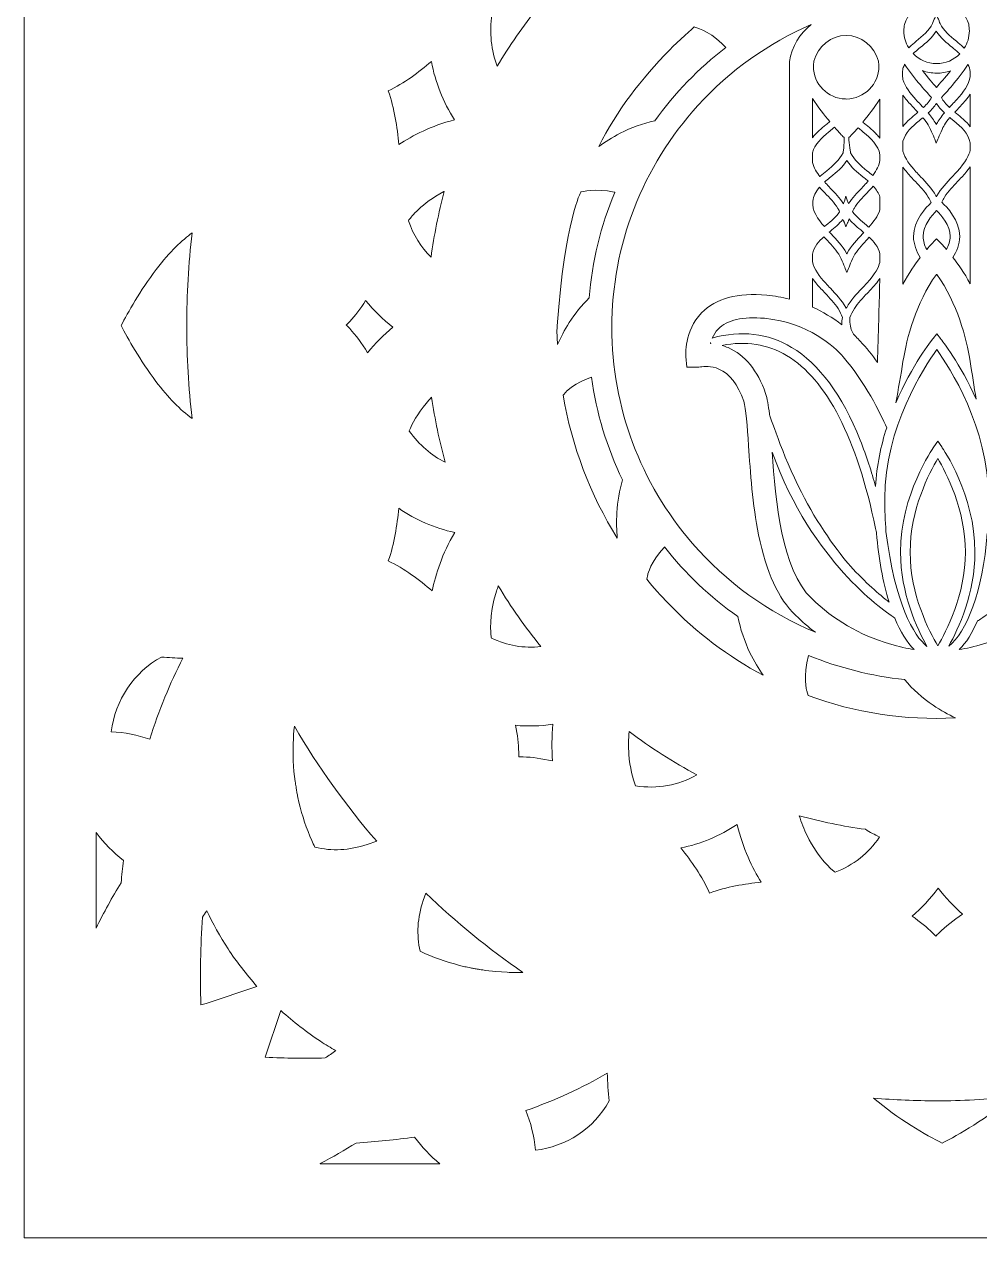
# Model space of a CAD drawing. Header units: millimetres. Extents: x -965 to 732, y -534 to 696.
# Drawn here: x 351.1 to 550.5, y -114.8 to 138.6 of the extents above; entities that cross this region are included whole.
import ezdxf

# ---------------------------------------------------------------- set-up
doc = ezdxf.new("R2010")
doc.units = ezdxf.units.MM
doc.header["$MEASUREMENT"] = 0
doc.layers.add('Layer 10', color=7, linetype='Continuous')

msp = doc.modelspace()

# ---------------------------------------------------------------- linework, layer by layer
at = {"layer": 'Layer 10', "lineweight": 0}
msp.add_lwpolyline([(351.09, 266.09), (351.09, -114.82), (732.01, -114.82), (732.01, 266.09), (351.09, 266.09)], dxfattribs=at)
for points, knots in [([(448.69, 140.69), (448.69, 140.7), (448.7, 140.71), (448.7, 140.73), (450.19, 141.31), (452.35, 141.94), (455.07, 142.16), (456.16, 142.25), (457.25, 142.26), (458.35, 142.2), (455.2, 138.28), (452.34, 134.15), (449.79, 129.85), (448.53, 133.21), (448.16, 136.84), (448.69, 140.69)], [0, 0, 0, 0, 1, 1, 1, 2, 2, 2, 3, 3, 3, 4, 4, 4, 5, 5, 5, 5]), ([(541.52, 143.67), (546.01, 143.33), (547.63, 140.56), (548.21, 138.62), (548.3, 138.17), (548.35, 137.71), (548.35, 137.25), (548.35, 135.92), (547.96, 134.68), (547.3, 133.63), (547.21, 133.71), (547.12, 133.8), (547.03, 133.88), (546.58, 134.29), (546.1, 134.69), (545.64, 135.07), (544.29, 136.19), (543, 137.24), (542.25, 138.82), (542.16, 138.99), (541.89, 139.68), (541.79, 139.93), (541.79, 139.93), (541.46, 140.75), (541.46, 140.75), (541.46, 140.75), (541.13, 139.93), (541.13, 139.93), (541.02, 139.68), (540.74, 139), (540.66, 138.82), (539.9, 137.24), (538.62, 136.19), (537.26, 135.07), (536.8, 134.69), (536.32, 134.29), (535.87, 133.88), (535.81, 133.82), (535.75, 133.77), (535.69, 133.71), (535.06, 134.74), (534.69, 135.95), (534.69, 137.25), (534.69, 137.71), (534.74, 138.17), (534.83, 138.61), (535.41, 140.56), (537.02, 143.33), (541.52, 143.67)], [0, 0, 0, 0, 1, 1, 1, 2, 2, 2, 3, 3, 3, 4, 4, 4, 5, 5, 5, 6, 6, 6, 7, 7, 7, 8, 8, 8, 9, 9, 9, 10, 10, 10, 11, 11, 11, 12, 12, 12, 13, 13, 13, 14, 14, 14, 15, 15, 15, 16, 16, 16, 16]), ([(471.01, 113.08), (474.75, 120.62), (479.9, 127.2), (485.81, 133.31), (487.36, 134.91), (490.94, 138.07), (490.94, 138.07), (490.97, 138.06), (493.84, 137.37), (496.66, 134.64), (496.94, 134.37), (497.22, 134.08), (497.5, 133.78), (491.84, 129.4), (486.86, 124.26), (482.68, 118.46), (480.2, 117.93), (477.78, 117.06), (475.48, 115.87), (473.79, 115), (472.3, 114.03), (471.01, 113.08)], [0, 0, 0, 0, 1, 1, 1, 2, 2, 2, 3, 3, 3, 4, 4, 4, 5, 5, 5, 6, 6, 6, 7, 7, 7, 7]), ([(491.71, 121.67), (498.38, 128.99), (506.44, 134.72), (515.33, 138.57), (512.99, 136.71), (511.3, 133.97), (510.8, 130.82), (510.8, 130.82), (510.78, 130.67), (510.78, 130.67), (510.78, 130.67), (510.78, 81.23), (510.78, 81.23), (509.24, 81.63), (507.67, 81.9), (506.08, 82.05), (500.01, 82.63), (495.43, 81.38), (492.47, 78.35), (488.76, 74.55), (489.18, 69.43), (489.2, 69.21), (489.2, 69.21), (489.4, 67.01), (489.4, 67.01), (489.4, 67.01), (491.6, 67.01), (491.6, 67.01), (491.82, 67.01), (492.01, 67.03), (492.23, 67.06), (492.95, 67.15), (494.43, 67.35), (496.09, 66.62), (498.3, 65.66), (500.03, 63.4), (501.25, 59.89), (501.76, 58.44), (502.01, 54.63), (502.27, 50.6), (502.63, 45.14), (503.07, 38.34), (504.37, 31.96), (505.96, 24.16), (508.48, 18.66), (512.1, 15.16), (513.4, 13.89), (514.78, 12.71), (516.22, 11.63), (506.42, 15.71), (497.59, 22.06), (490.52, 30.24), (479.69, 42.75), (473.73, 58.75), (473.73, 75.28), (473.73, 92.47), (480.11, 108.94), (491.71, 121.67)], [0, 0, 0, 0, 1, 1, 1, 2, 2, 2, 3, 3, 3, 4, 4, 4, 5, 5, 5, 6, 6, 6, 7, 7, 7, 8, 8, 8, 9, 9, 9, 10, 10, 10, 11, 11, 11, 12, 12, 12, 13, 13, 13, 14, 14, 14, 15, 15, 15, 16, 16, 16, 17, 17, 17, 18, 18, 18, 19, 19, 19, 19]), ([(536.62, 132.49), (537.02, 132.87), (537.43, 133.23), (537.83, 133.56), (537.83, 133.56), (538.08, 133.76), (538.08, 133.76), (539.3, 134.77), (540.56, 135.8), (541.45, 137.18), (542.34, 135.8), (543.6, 134.77), (544.83, 133.76), (544.83, 133.76), (545.07, 133.56), (545.07, 133.56), (545.5, 133.21), (545.93, 132.83), (546.35, 132.43), (545.11, 131.18), (543.4, 130.42), (541.52, 130.42), (539.6, 130.42), (537.86, 131.21), (536.62, 132.49)], [0, 0, 0, 0, 1, 1, 1, 2, 2, 2, 3, 3, 3, 4, 4, 4, 5, 5, 5, 6, 6, 6, 7, 7, 7, 8, 8, 8, 8]), ([(522.64, 136.3), (525.8, 136.3), (528.52, 134.04), (529.38, 130.89), (529.43, 130.55), (529.47, 130.2), (529.47, 129.85), (529.47, 126.11), (526.45, 123.07), (522.72, 123.02), (522.72, 123.02), (522.5, 123.03), (522.5, 123.03), (518.8, 123.1), (515.81, 126.13), (515.81, 129.85), (515.81, 130.2), (515.85, 130.55), (515.9, 130.89), (516.76, 134.05), (519.48, 136.3), (522.64, 136.3)], [0, 0, 0, 0, 1, 1, 1, 2, 2, 2, 3, 3, 3, 4, 4, 4, 5, 5, 5, 6, 6, 6, 7, 7, 7, 7]), ([(429.26, 113.5), (428.93, 117.13), (428.37, 121.05), (427.05, 124.72), (430.42, 126.32), (433.41, 128.59), (436.06, 130.84), (436.87, 126.53), (438.48, 122.44), (440.88, 118.65), (436.04, 117.43), (432.14, 115.41), (429.26, 113.5)], [0, 0, 0, 0, 1, 1, 1, 2, 2, 2, 3, 3, 3, 4, 4, 4, 4]), ([(534.84, 130.27), (536.98, 127.09), (539.59, 124.24), (540.46, 123.32), (540.06, 122.62), (539.52, 121.96), (538.75, 121.24), (538.55, 121.45), (538.35, 121.67), (538.16, 121.87), (537.83, 122.21), (537.5, 122.57), (537.18, 122.92), (536, 124.21), (534.91, 125.6), (534.5, 127.07), (534.5, 127.07), (534.22, 128.25), (534.5, 129.4), (534.58, 129.69), (534.7, 129.98), (534.84, 130.27)], [0, 0, 0, 0, 1, 1, 1, 2, 2, 2, 3, 3, 3, 4, 4, 4, 5, 5, 5, 6, 6, 6, 7, 7, 7, 7]), ([(545.72, 122.92), (545.4, 122.57), (545.07, 122.21), (544.74, 121.87), (544.56, 121.67), (544.37, 121.47), (544.18, 121.28), (543.44, 121.97), (542.91, 122.62), (542.52, 123.3), (543.38, 124.22), (545.96, 127.06), (548.07, 130.24), (548.32, 129.75), (548.47, 129.27), (548.53, 128.76), (548.53, 128.76), (548.53, 127.74), (548.53, 127.74), (548.32, 126.01), (547.08, 124.41), (545.72, 122.92)], [0, 0, 0, 0, 1, 1, 1, 2, 2, 2, 3, 3, 3, 4, 4, 4, 5, 5, 5, 6, 6, 6, 7, 7, 7, 7]), ([(541.52, 128.42), (542.52, 128.42), (543.49, 128.59), (544.39, 128.9), (543.27, 127.46), (542.2, 126.24), (541.49, 125.45), (540.77, 126.25), (539.68, 127.49), (538.54, 128.94), (539.47, 128.6), (540.47, 128.42), (541.52, 128.42)], [0, 0, 0, 0, 1, 1, 1, 2, 2, 2, 3, 3, 3, 4, 4, 4, 4]), ([(519.21, 118.29), (518.95, 118.07), (518.67, 117.84), (518.41, 117.62), (517.95, 117.24), (517.47, 116.85), (517.02, 116.44), (516.47, 115.94), (516.01, 115.44), (515.61, 114.94), (515.61, 114.94), (515.61, 123.15), (515.61, 123.15), (516.75, 121.36), (518.09, 119.63), (519.21, 118.29)], [0, 0, 0, 0, 1, 1, 1, 2, 2, 2, 3, 3, 3, 4, 4, 4, 5, 5, 5, 5]), ([(526.11, 118.19), (527.21, 119.52), (528.53, 121.23), (529.67, 123.02), (529.67, 123.02), (529.67, 114.83), (529.67, 114.83), (529.26, 115.37), (528.76, 115.9), (528.18, 116.44), (527.73, 116.85), (527.25, 117.24), (526.79, 117.62), (526.57, 117.81), (526.34, 118), (526.11, 118.19)], [0, 0, 0, 0, 1, 1, 1, 2, 2, 2, 3, 3, 3, 4, 4, 4, 5, 5, 5, 5]), ([(534.5, 117.31), (534.5, 117.31), (534.5, 123.81), (534.5, 123.81), (534.75, 123.46), (535.03, 123.1), (535.34, 122.73), (535.88, 122.08), (536.47, 121.46), (537.05, 120.85), (537.24, 120.66), (537.43, 120.46), (537.62, 120.26), (537.51, 120.17), (537.4, 120.08), (537.29, 119.99), (536.83, 119.61), (536.36, 119.21), (535.91, 118.8), (535.36, 118.3), (534.9, 117.81), (534.5, 117.31)], [0, 0, 0, 0, 1, 1, 1, 2, 2, 2, 3, 3, 3, 4, 4, 4, 5, 5, 5, 6, 6, 6, 7, 7, 7, 7]), ([(543.16, 120.14), (542.47, 119.33), (541.96, 118.6), (541.55, 117.87), (541.52, 117.81), (541.48, 117.75), (541.45, 117.69), (541.42, 117.75), (541.39, 117.81), (541.35, 117.87), (540.95, 118.59), (540.44, 119.31), (539.77, 120.11), (540.5, 120.8), (541.06, 121.44), (541.48, 122.1), (541.91, 121.45), (542.45, 120.82), (543.16, 120.14)], [0, 0, 0, 0, 1, 1, 1, 2, 2, 2, 3, 3, 3, 4, 4, 4, 5, 5, 5, 6, 6, 6, 6]), ([(547.06, 118.8), (546.61, 119.21), (546.14, 119.61), (545.67, 119.99), (545.55, 120.09), (545.43, 120.19), (545.31, 120.29), (545.49, 120.48), (545.68, 120.67), (545.85, 120.85), (546.43, 121.45), (547.02, 122.08), (547.57, 122.73), (547.93, 123.17), (548.25, 123.59), (548.53, 124), (548.53, 124), (548.53, 117.23), (548.53, 117.23), (548.13, 117.75), (547.64, 118.28), (547.06, 118.8)], [0, 0, 0, 0, 1, 1, 1, 2, 2, 2, 3, 3, 3, 4, 4, 4, 5, 5, 5, 6, 6, 6, 7, 7, 7, 7]), ([(545.76, 107.84), (545.44, 107.49), (545.1, 107.14), (544.78, 106.79), (543.63, 105.58), (542.43, 104.32), (541.58, 102.79), (541.55, 102.73), (541.52, 102.67), (541.48, 102.61), (541.45, 102.67), (541.42, 102.73), (541.39, 102.79), (540.53, 104.32), (539.34, 105.58), (538.19, 106.79), (537.87, 107.13), (537.53, 107.49), (537.21, 107.84), (536, 109.17), (534.88, 110.59), (534.5, 112.11), (534.5, 112.11), (534.5, 114.19), (534.5, 114.19), (534.95, 115.94), (536.45, 117.32), (537.86, 118.48), (537.86, 118.48), (538.11, 118.68), (538.11, 118.68), (538.28, 118.82), (538.46, 118.97), (538.64, 119.12), (539.09, 118.59), (539.45, 118.1), (539.76, 117.62), (540.07, 117.13), (540.85, 115.28), (541.12, 114.61), (541.12, 114.61), (541.45, 113.8), (541.45, 113.8), (541.45, 113.8), (541.78, 114.61), (541.78, 114.61), (542.05, 115.28), (542.83, 117.13), (543.14, 117.62), (543.46, 118.11), (543.83, 118.61), (544.29, 119.15), (544.48, 118.99), (544.67, 118.83), (544.86, 118.68), (544.86, 118.68), (545.11, 118.48), (545.11, 118.48), (546.59, 117.25), (548.19, 115.79), (548.53, 113.89), (548.53, 113.89), (548.53, 112.34), (548.53, 112.34), (548.33, 111.28), (547.63, 109.89), (545.76, 107.84)], [0, 0, 0, 0, 1, 1, 1, 2, 2, 2, 3, 3, 3, 4, 4, 4, 5, 5, 5, 6, 6, 6, 7, 7, 7, 8, 8, 8, 9, 9, 9, 10, 10, 10, 11, 11, 11, 12, 12, 12, 13, 13, 13, 14, 14, 14, 15, 15, 15, 16, 16, 16, 17, 17, 17, 18, 18, 18, 19, 19, 19, 20, 20, 20, 21, 21, 21, 22, 22, 22, 22]), ([(518.98, 116.11), (518.98, 116.11), (519.2, 116.3), (519.2, 116.3), (519.53, 116.57), (519.87, 116.85), (520.2, 117.13), (521.18, 116.02), (521.88, 115.3), (521.96, 115.21), (521.96, 115.21), (522.21, 114.95), (522.21, 114.95), (522.33, 114.83), (522.07, 111.98), (521.99, 111.8), (521.23, 110.23), (519.94, 109.17), (518.59, 108.05), (518.13, 107.67), (517.65, 107.28), (517.2, 106.87), (517.19, 106.86), (517.18, 106.85), (517.17, 106.83), (516.55, 107.62), (515.88, 108.64), (515.61, 109.78), (515.61, 109.78), (515.61, 111.8), (515.61, 111.8), (516.05, 113.56), (517.56, 114.94), (518.98, 116.11)], [0, 0, 0, 0, 1, 1, 1, 2, 2, 2, 3, 3, 3, 4, 4, 4, 5, 5, 5, 6, 6, 6, 7, 7, 7, 8, 8, 8, 9, 9, 9, 10, 10, 10, 11, 11, 11, 11]), ([(526.22, 116.11), (527.75, 114.85), (529.38, 113.35), (529.67, 111.39), (529.67, 111.39), (529.67, 110.2), (529.67, 110.2), (529.53, 109.21), (529.04, 108.18), (528.18, 107.03), (527.79, 107.38), (527.37, 107.72), (526.97, 108.05), (525.61, 109.17), (524.33, 110.23), (523.57, 111.8), (523.49, 111.98), (523.12, 114.85), (523.23, 114.95), (523.23, 114.95), (523.48, 115.22), (523.48, 115.22), (523.55, 115.29), (524.2, 115.97), (525.12, 117.03), (525.4, 116.79), (525.69, 116.55), (525.97, 116.32), (525.97, 116.32), (526.22, 116.11), (526.22, 116.11)], [0, 0, 0, 0, 1, 1, 1, 2, 2, 2, 3, 3, 3, 4, 4, 4, 5, 5, 5, 6, 6, 6, 7, 7, 7, 8, 8, 8, 9, 9, 9, 10, 10, 10, 10]), ([(522.78, 110.17), (523.67, 108.79), (524.93, 107.75), (526.15, 106.75), (526.15, 106.75), (526.4, 106.54), (526.4, 106.54), (526.63, 106.35), (526.92, 106.11), (527.21, 105.85), (527.11, 105.73), (527, 105.61), (526.87, 105.47), (526.55, 105.12), (526.22, 104.77), (525.9, 104.43), (524.94, 103.42), (523.94, 102.37), (523.15, 101.16), (523.03, 101.45), (522.94, 101.7), (522.93, 101.71), (522.93, 101.71), (522.55, 102.7), (522.55, 102.7), (522.55, 102.7), (522.26, 101.68), (522.26, 101.68), (522.21, 101.51), (522.15, 101.3), (522.09, 101.11), (521.28, 102.34), (520.28, 103.4), (519.3, 104.43), (518.98, 104.77), (518.65, 105.12), (518.33, 105.47), (518.27, 105.54), (518.21, 105.61), (518.15, 105.67), (518.5, 105.99), (518.85, 106.29), (519.16, 106.54), (519.16, 106.54), (519.41, 106.75), (519.41, 106.75), (520.63, 107.75), (521.89, 108.79), (522.78, 110.17)], [0, 0, 0, 0, 1, 1, 1, 2, 2, 2, 3, 3, 3, 4, 4, 4, 5, 5, 5, 6, 6, 6, 7, 7, 7, 8, 8, 8, 9, 9, 9, 10, 10, 10, 11, 11, 11, 12, 12, 12, 13, 13, 13, 14, 14, 14, 15, 15, 15, 16, 16, 16, 16]), ([(538.11, 89.95), (537.06, 88.57), (535.75, 86.67), (534.5, 84.35), (534.5, 84.35), (534.5, 108.78), (534.5, 108.78), (534.76, 108.41), (535.05, 108.04), (535.37, 107.65), (535.91, 107), (536.51, 106.38), (537.08, 105.78), (538.04, 104.77), (539.04, 103.73), (539.79, 102.54), (540.03, 102.17), (540.23, 101.79), (540.41, 101.4), (539.3, 100.39), (536.7, 97.65), (536.7, 94.32), (536.7, 92.67), (537.33, 91.17), (538.11, 89.95)], [0, 0, 0, 0, 1, 1, 1, 2, 2, 2, 3, 3, 3, 4, 4, 4, 5, 5, 5, 6, 6, 6, 7, 7, 7, 8, 8, 8, 8]), ([(542.58, 101.45), (542.75, 101.82), (542.95, 102.18), (543.18, 102.54), (543.93, 103.73), (544.93, 104.77), (545.89, 105.78), (546.46, 106.38), (547.06, 107), (547.6, 107.65), (547.95, 108.07), (548.26, 108.48), (548.53, 108.87), (548.53, 108.87), (548.53, 84.42), (548.53, 84.42), (547.29, 86.7), (545.98, 88.58), (544.93, 89.95), (545.7, 91.17), (546.34, 92.67), (546.34, 94.32), (546.34, 97.7), (543.66, 100.47), (542.58, 101.45)], [0, 0, 0, 0, 1, 1, 1, 2, 2, 2, 3, 3, 3, 4, 4, 4, 5, 5, 5, 6, 6, 6, 7, 7, 7, 8, 8, 8, 8]), ([(474.18, 103.55), (474.23, 103.54), (474.28, 103.52), (474.33, 103.51), (471.41, 96.48), (469.62, 89.07), (468.98, 81.47), (467.44, 79.93), (466.05, 78.2), (464.85, 76.33), (463.85, 74.75), (463.04, 73.2), (462.4, 71.75), (462.34, 73.05), (462.21, 74.35), (462.31, 75.63), (463.99, 97.97), (467.27, 103.6), (467.27, 103.6), (467.3, 103.61), (470.43, 104.45), (474.18, 103.55)], [0, 0, 0, 0, 1, 1, 1, 2, 2, 2, 3, 3, 3, 4, 4, 4, 5, 5, 5, 6, 6, 6, 7, 7, 7, 7]), ([(518.2, 103.41), (519.16, 102.41), (520.15, 101.36), (520.91, 100.18), (520.97, 100.08), (521.08, 99.88), (521.28, 99.45), (520.52, 98.38), (519.52, 97.55), (518.46, 96.67), (518.33, 96.57), (518.21, 96.47), (518.09, 96.37), (516.74, 97.91), (515.46, 99.73), (515.69, 101.7), (515.8, 102.67), (516.26, 103.62), (517.09, 104.59), (517.45, 104.19), (517.83, 103.79), (518.2, 103.41)], [0, 0, 0, 0, 1, 1, 1, 2, 2, 2, 3, 3, 3, 4, 4, 4, 5, 5, 5, 6, 6, 6, 7, 7, 7, 7]), ([(523.96, 99.54), (524.14, 99.91), (524.24, 100.09), (524.29, 100.18), (525.05, 101.36), (526.04, 102.41), (527, 103.41), (527.43, 103.86), (527.87, 104.32), (528.29, 104.8), (528.98, 104.04), (529.42, 103.32), (529.67, 102.58), (529.67, 102.58), (529.67, 99.84), (529.67, 99.84), (529.26, 98.57), (528.36, 97.38), (527.36, 96.25), (527.19, 96.39), (527.02, 96.53), (526.85, 96.68), (525.76, 97.58), (524.73, 98.43), (523.96, 99.54)], [0, 0, 0, 0, 1, 1, 1, 2, 2, 2, 3, 3, 3, 4, 4, 4, 5, 5, 5, 6, 6, 6, 7, 7, 7, 8, 8, 8, 8]), ([(431.27, 97.59), (431.34, 97.7), (431.42, 97.81), (431.49, 97.91), (431.74, 98.24), (433.99, 101.22), (438.66, 103.68), (438.69, 103.69), (438.73, 103.71), (438.76, 103.73), (437.54, 99.22), (436.62, 94.61), (436, 89.96), (433.88, 92.07), (432.29, 94.62), (431.27, 97.59)], [0, 0, 0, 0, 1, 1, 1, 2, 2, 2, 3, 3, 3, 4, 4, 4, 5, 5, 5, 5]), ([(541.52, 99.7), (542.51, 98.73), (544.34, 96.64), (544.34, 94.32), (544.34, 93.35), (544.02, 92.43), (543.58, 91.61), (543.14, 92.12), (542.87, 92.4), (542.86, 92.41), (542.86, 92.41), (541.52, 93.79), (541.52, 93.79), (541.52, 93.79), (540.18, 92.42), (540.18, 92.42), (540.17, 92.4), (539.89, 92.12), (539.45, 91.61), (539.01, 92.43), (538.7, 93.35), (538.7, 94.32), (538.7, 96.64), (540.53, 98.74), (541.52, 99.7)], [0, 0, 0, 0, 1, 1, 1, 2, 2, 2, 3, 3, 3, 4, 4, 4, 5, 5, 5, 6, 6, 6, 7, 7, 7, 8, 8, 8, 8]), ([(519.28, 95.37), (520.21, 96.14), (521.17, 96.93), (521.97, 97.88), (522.15, 97.47), (522.27, 97.17), (522.27, 97.17), (522.27, 97.17), (522.6, 96.35), (522.6, 96.35), (522.6, 96.35), (522.93, 97.17), (522.93, 97.17), (522.93, 97.17), (523.07, 97.51), (523.26, 97.97), (524.08, 96.98), (525.07, 96.16), (526.03, 95.37), (526.03, 95.37), (526.28, 95.17), (526.28, 95.17), (526.29, 95.15), (526.31, 95.14), (526.33, 95.13), (526.24, 95.04), (526.16, 94.95), (526.08, 94.86), (524.92, 93.64), (523.73, 92.39), (522.88, 90.85), (522.84, 90.79), (522.81, 90.73), (522.78, 90.67), (522.75, 90.73), (522.71, 90.79), (522.68, 90.85), (521.83, 92.39), (520.64, 93.64), (519.48, 94.86), (519.36, 94.99), (519.24, 95.12), (519.12, 95.24), (519.12, 95.24), (519.28, 95.37), (519.28, 95.37)], [0, 0, 0, 0, 1, 1, 1, 2, 2, 2, 3, 3, 3, 4, 4, 4, 5, 5, 5, 6, 6, 6, 7, 7, 7, 8, 8, 8, 9, 9, 9, 10, 10, 10, 11, 11, 11, 12, 12, 12, 13, 13, 13, 14, 14, 14, 15, 15, 15, 15]), ([(386.11, 56.31), (383.68, 58.06), (381.11, 60.68), (378.57, 64.03), (375.26, 68.4), (372.71, 72.98), (371.31, 75.69), (372.71, 78.41), (375.27, 83.01), (378.62, 87.4), (381.53, 91.23), (384.09, 93.59), (386.12, 95.05), (385.38, 88.62), (385, 82.1), (385, 75.63), (385, 69.2), (385.37, 62.71), (386.11, 56.31)], [0, 0, 0, 0, 1, 1, 1, 2, 2, 2, 3, 3, 3, 4, 4, 4, 5, 5, 5, 6, 6, 6, 6]), ([(517.98, 94.26), (518.11, 94.12), (518.24, 93.98), (518.38, 93.84), (519.34, 92.83), (520.33, 91.79), (521.09, 90.61), (521.4, 90.11), (522.18, 88.27), (522.45, 87.6), (522.45, 87.6), (522.78, 86.78), (522.78, 86.78), (522.78, 86.78), (523.11, 87.6), (523.11, 87.6), (523.38, 88.27), (524.16, 90.11), (524.47, 90.61), (525.23, 91.79), (526.22, 92.83), (527.18, 93.84), (527.28, 93.94), (527.37, 94.04), (527.46, 94.13), (528.38, 93.27), (529.36, 92.15), (529.67, 90.74), (529.67, 90.74), (529.67, 88.9), (529.67, 88.9), (529.43, 87.85), (528.72, 86.5), (526.92, 84.53), (526.6, 84.18), (526.27, 83.83), (525.95, 83.49), (524.79, 82.27), (523.6, 81.01), (522.75, 79.48), (522.75, 79.48), (522.75, 79.48), (522.75, 79.48), (522.72, 79.42), (522.68, 79.36), (522.65, 79.3), (522.62, 79.36), (522.59, 79.42), (522.55, 79.48), (521.7, 81.01), (520.51, 82.27), (519.36, 83.49), (519.03, 83.83), (518.7, 84.18), (518.38, 84.53), (517.1, 85.94), (515.91, 87.46), (515.61, 89.08), (515.61, 89.08), (515.61, 90.64), (515.61, 90.64), (515.9, 92.14), (516.98, 93.34), (517.98, 94.26)], [0, 0, 0, 0, 1, 1, 1, 2, 2, 2, 3, 3, 3, 4, 4, 4, 5, 5, 5, 6, 6, 6, 7, 7, 7, 8, 8, 8, 9, 9, 9, 10, 10, 10, 11, 11, 11, 12, 12, 12, 13, 13, 13, 14, 14, 14, 15, 15, 15, 16, 16, 16, 17, 17, 17, 18, 18, 18, 19, 19, 19, 20, 20, 20, 21, 21, 21, 21]), ([(534.5, 68.16), (535.31, 73.22), (537.18, 80.31), (541.47, 86.37), (541.47, 86.37), (541.52, 86.33), (541.52, 86.33), (541.52, 86.33), (541.57, 86.37), (541.57, 86.37), (545.85, 80.31), (547.72, 73.22), (548.54, 68.16), (548.92, 65.75), (549.36, 62.9), (549.75, 60.3), (546.47, 67.78), (542.6, 72.63), (542.32, 72.98), (542.32, 72.98), (541.55, 73.95), (541.55, 73.95), (541.55, 73.95), (540.77, 72.98), (540.77, 72.98), (540.48, 72.62), (536.37, 67.46), (533.03, 59.57), (533.52, 62.34), (534.07, 65.5), (534.5, 68.16)], [0, 0, 0, 0, 1, 1, 1, 2, 2, 2, 3, 3, 3, 4, 4, 4, 5, 5, 5, 6, 6, 6, 7, 7, 7, 8, 8, 8, 9, 9, 9, 10, 10, 10, 10]), ([(516.54, 84.34), (517.08, 83.69), (517.67, 83.07), (518.25, 82.47), (519.21, 81.46), (520.2, 80.42), (520.96, 79.23), (521.34, 78.63), (521.65, 78.01), (521.87, 77.38), (521.76, 76.94), (521.74, 76.38), (521.74, 75.88), (519.83, 77.34), (517.78, 78.57), (515.61, 79.55), (515.61, 79.55), (515.61, 85.55), (515.61, 85.55), (515.88, 85.16), (516.19, 84.76), (516.54, 84.34)], [0, 0, 0, 0, 1, 1, 1, 2, 2, 2, 3, 3, 3, 4, 4, 4, 5, 5, 5, 6, 6, 6, 7, 7, 7, 7]), ([(529.67, 85.52), (529.67, 85.52), (529.67, 85.2), (529.67, 85.2), (529.67, 85.2), (529.63, 83.77), (529.63, 83.77), (529.54, 80.73), (529.33, 73.54), (529.16, 67.98), (528.1, 69.56), (526.89, 71.06), (525.58, 72.44), (525.27, 72.76), (524.95, 73.07), (524.64, 73.38), (524.66, 73.5), (523.18, 74.48), (523.43, 77.38), (523.65, 78.01), (523.96, 78.63), (524.35, 79.23), (525.1, 80.42), (526.09, 81.46), (527.06, 82.47), (527.63, 83.07), (528.22, 83.69), (528.77, 84.34), (529.11, 84.75), (529.4, 85.14), (529.67, 85.52)], [0, 0, 0, 0, 1, 1, 1, 2, 2, 2, 3, 3, 3, 4, 4, 4, 5, 5, 5, 6, 6, 6, 7, 7, 7, 8, 8, 8, 9, 9, 9, 10, 10, 10, 10]), ([(422.74, 70.03), (421.52, 72.01), (420.29, 73.68), (419.01, 75.08), (418.78, 75.33), (418.54, 75.57), (418.3, 75.81), (418.54, 76.05), (418.78, 76.29), (419.01, 76.54), (420.15, 77.77), (421.25, 79.22), (422.34, 80.93), (424.01, 78.87), (425.92, 77), (428.03, 75.35), (426.11, 73.75), (424.34, 71.97), (422.74, 70.03)], [0, 0, 0, 0, 1, 1, 1, 2, 2, 2, 3, 3, 3, 4, 4, 4, 5, 5, 5, 6, 6, 6, 6]), ([(522.03, 69.14), (526.54, 63.95), (529.76, 57.36), (531.1, 54.37), (529.91, 50.63), (529.02, 46.48), (528.77, 42.08), (527.96, 45.04), (526.91, 48.4), (525.56, 51.77), (521.79, 61.19), (516.98, 67.71), (511.25, 71.15), (506.33, 74.1), (500.76, 74.75), (494.68, 73.1), (494.96, 73.73), (495.36, 74.38), (495.92, 74.95), (497.82, 76.88), (501.08, 77.64), (505.62, 77.21), (514.86, 76.33), (520.18, 71.27), (522.03, 69.14)], [0, 0, 0, 0, 1, 1, 1, 2, 2, 2, 3, 3, 3, 4, 4, 4, 5, 5, 5, 6, 6, 6, 7, 7, 7, 8, 8, 8, 8]), ([(494.39, 71.97), (494.35, 71.98), (494.32, 71.98), (494.29, 71.98), (494.3, 72.04), (494.32, 72.09), (494.34, 72.14), (494.34, 72.14), (494.39, 71.97), (494.39, 71.97)], [0, 0, 0, 0, 1, 1, 1, 2, 2, 2, 3, 3, 3, 3]), ([(510.22, 69.44), (518.61, 64.4), (524.86, 52.24), (528.79, 33.28), (528.87, 32.9), (528.93, 32.6), (528.99, 32.35), (529.41, 27.05), (530.3, 22.12), (531.6, 17.94), (529.55, 19.52), (526.65, 22), (523.53, 25.47), (521.08, 28.19), (516.56, 34.37), (513.29, 40.87), (509.23, 48.93), (506.61, 57.25), (506.61, 57.25), (506.42, 59.03), (506.18, 60.45), (505.82, 61.5), (504.13, 66.34), (501.5, 69.56), (498.01, 71.09), (497.59, 71.27), (497.17, 71.41), (496.73, 71.54), (501.67, 72.55), (506.2, 71.85), (510.22, 69.44)], [0, 0, 0, 0, 1, 1, 1, 2, 2, 2, 3, 3, 3, 4, 4, 4, 5, 5, 5, 6, 6, 6, 7, 7, 7, 8, 8, 8, 9, 9, 9, 10, 10, 10, 10]), ([(541.55, 70.68), (544.15, 67.06), (552.39, 54.43), (552.39, 39.58), (552.39, 37.09), (552.29, 34.7), (552.12, 32.44), (552.08, 32.28), (552.05, 32.17), (552.03, 32.11), (552.03, 32.12), (552.05, 32.17), (552.1, 32.24), (551.11, 20.1), (547.73, 11.51), (544.05, 8.75), (546.1, 12.38), (549.53, 19.75), (549.53, 28.37), (549.53, 40.38), (542.86, 49.96), (542.58, 50.37), (542.58, 50.37), (541.76, 51.52), (541.76, 51.52), (541.76, 51.52), (540.95, 50.37), (540.95, 50.37), (540.66, 49.96), (533.99, 40.38), (533.99, 28.37), (533.99, 19.71), (537.46, 12.31), (539.5, 8.7), (536.71, 10.91), (532.84, 17.57), (530.95, 32.72), (530.79, 34.9), (530.7, 37.19), (530.7, 39.58), (530.7, 54.41), (538.94, 67.06), (541.55, 70.68)], [0, 0, 0, 0, 1, 1, 1, 2, 2, 2, 3, 3, 3, 4, 4, 4, 5, 5, 5, 6, 6, 6, 7, 7, 7, 8, 8, 8, 9, 9, 9, 10, 10, 10, 11, 11, 11, 12, 12, 12, 13, 13, 13, 14, 14, 14, 14]), ([(474.87, 31.28), (469.23, 40.35), (465.36, 50.54), (463.54, 61.15), (463.54, 61.15), (464.2, 61.88), (464.2, 61.88), (464.22, 61.9), (465.97, 63.72), (469.46, 64.89), (470.51, 57.44), (472.69, 50.24), (475.94, 43.46), (475.3, 41.25), (474.91, 38.95), (474.78, 36.62), (474.67, 34.69), (474.72, 32.9), (474.87, 31.28)], [0, 0, 0, 0, 1, 1, 1, 2, 2, 2, 3, 3, 3, 4, 4, 4, 5, 5, 5, 6, 6, 6, 6]), ([(434.96, 59.43), (435.33, 59.88), (435.72, 60.31), (436.12, 60.73), (436.77, 56.14), (437.72, 51.59), (438.95, 47.14), (436.05, 48.59), (433.53, 50.78), (431.44, 53.67), (431.43, 53.68), (431.42, 53.69), (431.41, 53.7), (432.07, 55.22), (433.18, 57.27), (434.96, 59.43)], [0, 0, 0, 0, 1, 1, 1, 2, 2, 2, 3, 3, 3, 4, 4, 4, 5, 5, 5, 5]), ([(522.1, 24.06), (526.87, 18.79), (531.04, 15.77), (532.79, 14.61), (533.97, 11.73), (535.34, 9.51), (536.84, 8.02), (535.38, 8.26), (533.64, 8.63), (531.71, 9.2), (525.46, 11.08), (519.99, 14.26), (515.45, 18.66), (509.12, 24.8), (507.88, 39.04), (507.2, 49.26), (511.37, 37.59), (517.4, 29.27), (522.1, 24.06)], [0, 0, 0, 0, 1, 1, 1, 2, 2, 2, 3, 3, 3, 4, 4, 4, 5, 5, 5, 6, 6, 6, 6]), ([(541.76, 8.81), (540, 11.77), (535.99, 19.46), (535.99, 28.37), (535.99, 37.27), (540, 44.97), (541.76, 47.92), (543.53, 44.97), (547.53, 37.29), (547.53, 28.37), (547.53, 19.46), (543.53, 11.77), (541.76, 8.81)], [0, 0, 0, 0, 1, 1, 1, 2, 2, 2, 3, 3, 3, 4, 4, 4, 4]), ([(546.26, 8.03), (547.67, 9.43), (548.97, 11.48), (550.1, 14.12), (550.1, 14.12), (550.13, 14.07), (550.13, 14.07), (550.35, 14.19), (555.52, 17.25), (561.68, 24.06), (566.05, 28.9), (571.56, 36.42), (575.66, 46.82), (574.93, 36.89), (573.42, 24.32), (567.58, 18.66), (563.05, 14.26), (557.58, 11.08), (551.32, 9.2), (549.42, 8.63), (547.7, 8.26), (546.26, 8.03)], [0, 0, 0, 0, 1, 1, 1, 2, 2, 2, 3, 3, 3, 4, 4, 4, 5, 5, 5, 6, 6, 6, 7, 7, 7, 7]), ([(429.24, 37.54), (432.75, 35.1), (436.67, 33.4), (440.93, 32.47), (438.32, 28.05), (436.94, 23.74), (436.22, 20.28), (433.52, 22.58), (430.47, 24.92), (427.05, 26.54), (428.35, 30.16), (428.91, 33.99), (429.24, 37.54)], [0, 0, 0, 0, 1, 1, 1, 2, 2, 2, 3, 3, 3, 4, 4, 4, 4]), ([(485.53, 17.64), (483.97, 19.25), (482.45, 20.96), (481, 22.73), (481, 22.73), (481.22, 23.7), (481.22, 23.7), (481.23, 23.73), (481.9, 26.37), (484.55, 29.3), (484.59, 29.35), (484.64, 29.4), (484.69, 29.45), (489.09, 23.89), (494.24, 19.01), (500.04, 14.9), (500.55, 12.32), (501.4, 9.78), (502.56, 7.37), (503.42, 5.59), (504.38, 4.01), (505.33, 2.65), (498.06, 6.52), (491.42, 11.54), (485.53, 17.64)], [0, 0, 0, 0, 1, 1, 1, 2, 2, 2, 3, 3, 3, 4, 4, 4, 5, 5, 5, 6, 6, 6, 7, 7, 7, 8, 8, 8, 8]), ([(449.65, 20.2), (449.77, 20.58), (449.89, 20.96), (450.03, 21.33), (452.67, 16.91), (455.65, 12.67), (458.92, 8.67), (455.35, 8.24), (451.88, 8.84), (448.58, 10.44), (448.55, 10.58), (448.53, 10.71), (448.52, 10.85), (448.52, 10.85), (448.52, 10.85), (448.52, 10.85), (448.46, 11.26), (448.02, 15.02), (449.65, 20.2)], [0, 0, 0, 0, 1, 1, 1, 2, 2, 2, 3, 3, 3, 4, 4, 4, 5, 5, 5, 6, 6, 6, 6]), ([(377.28, -10.71), (374.77, -9.82), (372.08, -9.29), (369.22, -9.13), (370.08, -2.54), (373.99, 3.31), (379.71, 6.47), (381.21, 6.34), (382.7, 6.25), (384.17, 6.21), (381.5, 1), (379.19, -4.68), (377.28, -10.71)], [0, 0, 0, 0, 1, 1, 1, 2, 2, 2, 3, 3, 3, 4, 4, 4, 4]), ([(514.8, 6.8), (521.21, 4.18), (527.93, 2.49), (534.83, 1.76), (536.55, -0.28), (538.55, -2.08), (540.78, -3.61), (542.39, -4.7), (543.97, -5.57), (545.44, -6.26), (534.85, -6.8), (524.49, -5.19), (514.7, -1.56), (514.7, -1.56), (514.41, -0.57), (514.41, -0.57), (514.4, -0.54), (513.63, 2.41), (514.8, 6.8)], [0, 0, 0, 0, 1, 1, 1, 2, 2, 2, 3, 3, 3, 4, 4, 4, 5, 5, 5, 6, 6, 6, 6]), ([(454.72, -14.39), (454.58, -14.39), (454.44, -14.39), (454.29, -14.4), (454.3, -14.06), (454.3, -13.73), (454.3, -13.4), (454.26, -11.67), (454.04, -9.82), (453.64, -7.8), (456.22, -8.03), (458.83, -7.96), (461.44, -7.59), (461.18, -10.13), (461.15, -12.69), (461.35, -15.25), (459.11, -14.73), (457.09, -14.45), (455.22, -14.4), (455.05, -14.4), (454.88, -14.39), (454.72, -14.39)], [0, 0, 0, 0, 1, 1, 1, 2, 2, 2, 3, 3, 3, 4, 4, 4, 5, 5, 5, 6, 6, 6, 7, 7, 7, 7]), ([(407.47, -7.98), (412.44, -16.49), (418.2, -24.55), (424.64, -32.02), (424.64, -32.02), (422.65, -32.68), (422.65, -32.68), (418.91, -33.93), (415.32, -34.12), (411.73, -33.25), (411.51, -32.8), (411.3, -32.35), (411.1, -31.89), (410.01, -29.43), (409.1, -26.73), (408.42, -23.85), (408.32, -23.43), (408.24, -23), (408.14, -22.52), (408.08, -22.23), (408.02, -21.95), (407.96, -21.66), (407.91, -21.36), (407.87, -21.07), (407.82, -20.72), (407.82, -20.72), (407.81, -20.67), (407.81, -20.67), (407.75, -20.3), (407.69, -19.92), (407.63, -19.54), (407.63, -19.54), (407.38, -17.43), (407.38, -17.43), (407.38, -17.43), (407.23, -15.24), (407.23, -15.24), (407.13, -12.83), (407.2, -10.39), (407.47, -7.98)], [0, 0, 0, 0, 1, 1, 1, 2, 2, 2, 3, 3, 3, 4, 4, 4, 5, 5, 5, 6, 6, 6, 7, 7, 7, 8, 8, 8, 9, 9, 9, 10, 10, 10, 11, 11, 11, 12, 12, 12, 13, 13, 13, 13]), ([(478.67, -20.45), (478.1, -18.9), (477.49, -16.65), (477.28, -13.84), (477.16, -12.25), (477.18, -10.67), (477.35, -9.1), (481.83, -12.49), (486.56, -15.52), (491.47, -18.14), (487.59, -20.36), (483.3, -21.13), (478.67, -20.45)], [0, 0, 0, 0, 1, 1, 1, 2, 2, 2, 3, 3, 3, 4, 4, 4, 4]), ([(520.34, -38.48), (520.24, -38.4), (520.14, -38.33), (520.05, -38.26), (519.92, -38.16), (516.89, -35.76), (514.47, -30.83), (513.81, -29.49), (513.27, -28.1), (512.85, -26.67), (517.37, -27.92), (522, -28.88), (526.66, -29.52), (527.62, -30.12), (528.6, -30.65), (529.6, -31.12), (527.27, -34.57), (524.17, -37.04), (520.34, -38.48)], [0, 0, 0, 0, 1, 1, 1, 2, 2, 2, 3, 3, 3, 4, 4, 4, 5, 5, 5, 6, 6, 6, 6]), ([(371.29, -40.67), (369.44, -43.7), (367.69, -46.89), (366.06, -50.19), (366.06, -50.19), (366.06, -30.18), (366.06, -30.18), (367.7, -32.4), (369.63, -34.35), (371.82, -36.03), (371.62, -37.58), (371.44, -39.13), (371.29, -40.67)], [0, 0, 0, 0, 1, 1, 1, 2, 2, 2, 3, 3, 3, 4, 4, 4, 4]), ([(494.13, -42.84), (492.57, -39.31), (490.33, -36.18), (488.12, -33.42), (492.29, -32.59), (496.23, -30.94), (499.89, -28.48), (501.08, -33.54), (503.07, -37.6), (504.93, -40.57), (501.44, -40.91), (497.68, -41.49), (494.13, -42.84)], [0, 0, 0, 0, 1, 1, 1, 2, 2, 2, 3, 3, 3, 4, 4, 4, 4]), ([(451.88, -59.38), (451.88, -59.38), (449.5, -59.22), (449.5, -59.22), (449.5, -59.22), (447.35, -58.98), (447.35, -58.98), (446.97, -58.92), (446.58, -58.86), (446.18, -58.8), (446.18, -58.8), (446.1, -58.79), (446.1, -58.79), (445.8, -58.74), (445.5, -58.7), (445.2, -58.65), (444.96, -58.6), (444.72, -58.55), (444.46, -58.5), (444.46, -58.5), (444.25, -58.46), (444.25, -58.46), (443.83, -58.37), (443.41, -58.29), (443.05, -58.21), (440.08, -57.51), (437.32, -56.6), (434.82, -55.5), (434.46, -55.34), (434.1, -55.18), (433.71, -55), (432.93, -51.51), (433.14, -48.02), (434.35, -44.38), (434.35, -44.38), (434.87, -42.83), (434.87, -42.83), (441.2, -48.93), (448.01, -54.48), (455.18, -59.4), (454.06, -59.43), (452.96, -59.42), (451.88, -59.38)], [0, 0, 0, 0, 1, 1, 1, 2, 2, 2, 3, 3, 3, 4, 4, 4, 5, 5, 5, 6, 6, 6, 7, 7, 7, 8, 8, 8, 9, 9, 9, 10, 10, 10, 11, 11, 11, 12, 12, 12, 13, 13, 13, 14, 14, 14, 14]), ([(541.82, -41.81), (543.36, -43.78), (545.08, -45.6), (546.95, -47.25), (545, -48.53), (543.36, -49.83), (541.98, -51.18), (541.76, -51.39), (541.55, -51.61), (541.34, -51.83), (541.14, -51.61), (540.93, -51.39), (540.71, -51.18), (539.5, -49.98), (538.08, -48.83), (536.4, -47.68), (538.4, -45.96), (540.21, -43.99), (541.82, -41.81)], [0, 0, 0, 0, 1, 1, 1, 2, 2, 2, 3, 3, 3, 4, 4, 4, 5, 5, 5, 6, 6, 6, 6]), ([(389.07, -65.87), (388.69, -66), (388.31, -66.09), (387.95, -66.15), (387.77, -59.95), (387.88, -53.82), (388.29, -47.89), (388.57, -47.44), (388.86, -46.99), (389.16, -46.55), (390.44, -49.22), (391.93, -51.88), (393.61, -54.47), (395.39, -57.18), (397.42, -59.82), (399.66, -62.34), (399.66, -62.34), (389.07, -65.87), (389.07, -65.87)], [0, 0, 0, 0, 1, 1, 1, 2, 2, 2, 3, 3, 3, 4, 4, 4, 5, 5, 5, 6, 6, 6, 6]), ([(401.4, -77.14), (401.4, -77.14), (404.66, -67.38), (404.66, -67.38), (407.27, -69.74), (410.03, -71.89), (412.9, -73.78), (413.95, -74.47), (415.03, -75.13), (416.12, -75.76), (415.38, -76.27), (414.63, -76.78), (413.88, -77.27), (409.81, -77.38), (405.62, -77.34), (401.4, -77.14)], [0, 0, 0, 0, 1, 1, 1, 2, 2, 2, 3, 3, 3, 4, 4, 4, 5, 5, 5, 5]), ([(457.78, -96.52), (457.5, -93.55), (456.82, -90.78), (455.75, -88.28), (461.87, -86.14), (467.58, -83.52), (472.77, -80.46), (472.83, -82.38), (472.96, -84.32), (473.18, -86.26), (469.93, -92.04), (464.15, -95.87), (457.78, -96.52)], [0, 0, 0, 0, 1, 1, 1, 2, 2, 2, 3, 3, 3, 4, 4, 4, 4]), ([(542.67, -95.09), (539.45, -93.42), (533.36, -89.99), (528.36, -85.66), (532.74, -86.04), (537.15, -86.23), (541.52, -86.23), (546.76, -86.23), (552.03, -85.96), (557.26, -85.42), (552.22, -89.86), (545.96, -93.38), (542.67, -95.09)], [0, 0, 0, 0, 1, 1, 1, 2, 2, 2, 3, 3, 3, 4, 4, 4, 4]), ([(412.86, -99.36), (412.86, -99.35), (412.86, -99.34), (412.85, -99.33), (415.45, -97.96), (417.97, -96.52), (420.37, -95.04), (424.53, -94.78), (428.62, -94.36), (432.57, -93.8), (434.09, -95.89), (435.85, -97.75), (437.83, -99.36), (437.83, -99.36), (412.86, -99.36), (412.86, -99.36)], [0, 0, 0, 0, 1, 1, 1, 2, 2, 2, 3, 3, 3, 4, 4, 4, 5, 5, 5, 5])]:
    msp.add_open_spline(points, degree=3, knots=knots, dxfattribs=at)

doc.saveas('drawing.dxf')
